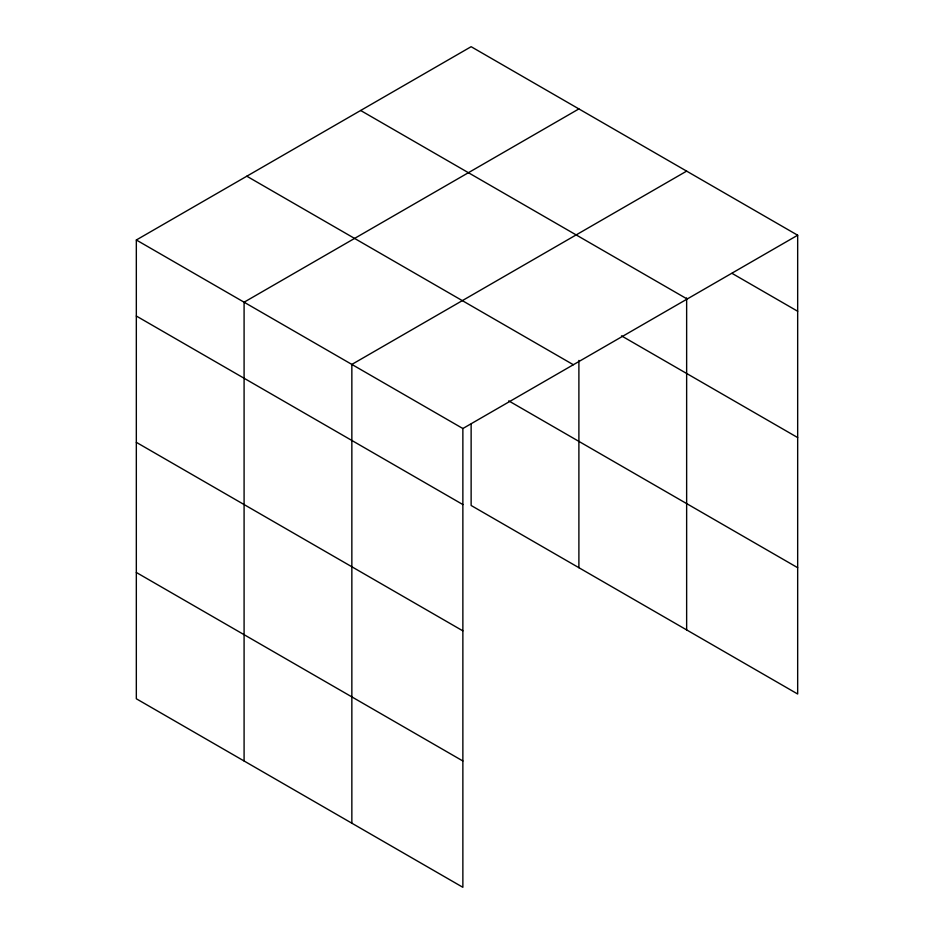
<?xml version="1.0" encoding="UTF-8"?>
<svg xmlns="http://www.w3.org/2000/svg" width="934" height="934" viewBox="0 0 934 934"><rect width="100%" height="100%" fill="white"/><g stroke="black" fill="none" stroke-linecap="round" stroke-linejoin="round"><path stroke-width="1.4" d="M136.329 239.991L462.867 428.519L462.867 887.3L136.329 698.772L136.329 239.991L471.133 46.7L797.671 235.228L797.671 694.009L471.133 505.481L471.133 424.176M578.893 108.916L244.089 302.207L244.089 760.988M686.642 171.12L351.849 364.423L351.849 823.204M462.867 428.519L797.671 235.228M732.069 273.382L797.671 311.256M360.652 110.492L687.179 299.008M621.495 335.855L797.671 437.567M246.821 176.211L573.348 364.727M508.726 400.873L797.671 567.697M136.329 316.031L462.867 504.558M136.329 442.342L462.867 630.859M136.329 572.472L462.867 760.988M686.642 297.969L686.642 629.901M578.893 360.419L578.893 567.697"/></g></svg>
